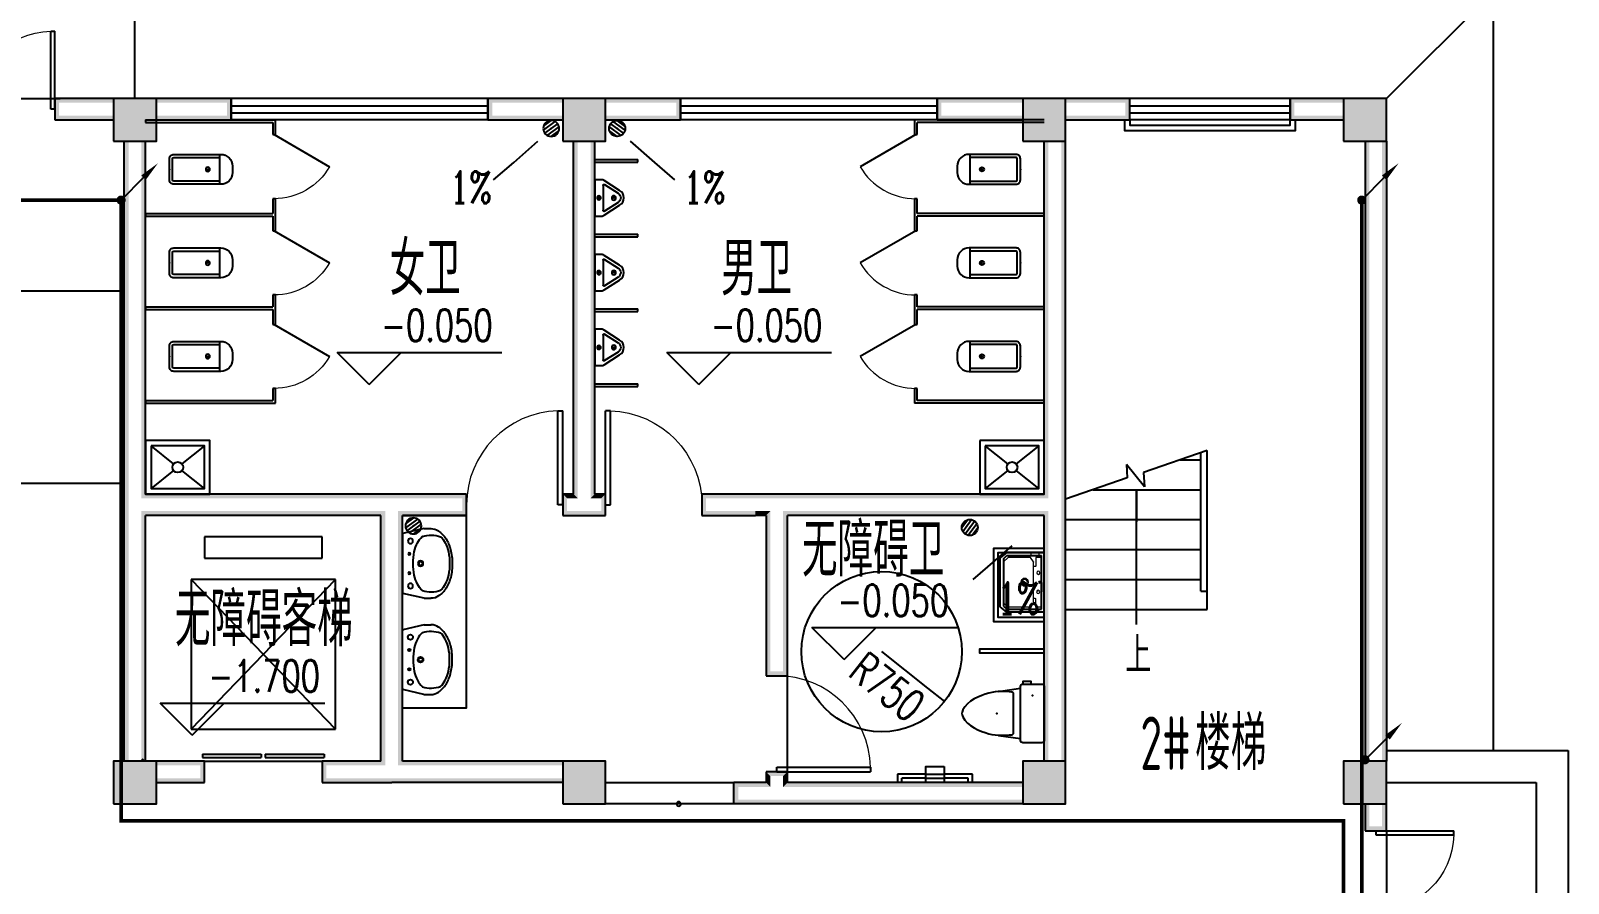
# Model space of a CAD drawing. Extents: x 6250600 to 6678662, y -692028 to -290561.
# Drawn here: x 6572028 to 6586403, y -395909 to -387932 of the extents above; entities that cross this region are included whole.
import ezdxf

# ---------------------------------------------------------------- set-up
doc = ezdxf.new("R2010")
doc.units = 0
doc.header["$LTSCALE"] = 1000
doc.header["$MEASUREMENT"] = 0
doc.layers.get('0').update_dxf_attribs({"linetype": 'CONTINUOUS'})
for name, color, linetype in [('LWIRE', 4, 'CONTINUOUS'), ('PUB_HATCH', 8, 'CONTINUOUS'), ('WIRE-消防', 5, 'CONTINUOUS'), ('建筑底图', 251, 'CONTINUOUS'), ('排水', 221, 'CONTINUOUS')]:
    doc.layers.add(name, color=color, linetype=linetype)
doc.styles.add('_TCH_AXIS', font='COMPLEX', dxfattribs={"bigfont": 'GBCBIG'})
doc.styles.add('_TCH_DIM', font='SIMPLEX', dxfattribs={"bigfont": 'GBCBIG'})
doc.styles.add('schuco', font='sceie.shx', dxfattribs={"width": 0.7, "bigfont": 'sceic.shx'})
doc.styles.get("Standard").update_dxf_attribs({"font": 'GBENOR', "bigfont": 'GBCBIG'})

# ---------------------------------------------------------------- blocks, each defined once
blk = doc.blocks.new('$TelecSys$00000079')
for p, q in [((0.7, 0.7), (0, 0)), ((0.104, 0.104), (0.104, 0.104)), ((-0.104, -0.104), (-0.104, -0.104))]:
    blk.add_line(p, q)
at = {"const_width": 0.142}
blk.add_lwpolyline([(-0.071, 0, 1), (0.071, 0, 1)], format="xyb", close=True, dxfattribs=at)
blk.add_solid([(0.63, 0.77), (0.77, 0.63), (1.15, 1.15)])
at = {"width": 0.8, "flags": 9}
blk.add_attdef('A', (0, 0), '', height=0.00002, dxfattribs=at)
blk = doc.blocks.new('_LV12')
for p, q in [((-250, -50), (-39, -219)), ((39, -219), (250, -50)), ((-250, -450), (-39, -281)), ((39, -281), (250, -450))]:
    blk.add_line(p, q)
for points in [[(300, -500), (300, 0), (-300, 0), (-300, -500)], [(250, -450), (250, -50), (-250, -50), (-250, -450)]]:
    blk.add_lwpolyline(points, close=True)
blk.add_circle((0, -250), 50)
blk = doc.blocks.new('$plan$00000344')
for p, q in [((-280, -10), (-280, 0)), ((280, 0), (280, -10)), ((-251, -189), (-251, -186)), ((-248, -183), (-250, -185))]:
    blk.add_line(p, q)
for points in [[(-280, 0), (280, 0)], [(-326, -200), (-280, -5)], [(326, -204), (280, -5)]]:
    blk.add_lwpolyline(points)
for points in [[(253, -188, 0.098208), (193, -141, 0.066287), (110, -111, 0.052428), (0, -100, 0.052428), (-110, -111, 0.066287), (-193, -141, 0.093876), (-251, -186, 0.171377)], [(-326, -200, 0.008223), (-326, -204, 0.149285)], [(-326, -266, 0.149285), (-304, -337, 0.107079), (-231, -408, 0.075625), (-131, -450, 0.062436), (-1, -467, 0.062436), (130, -452, 0.075625), (230, -410, 0.107079), (304, -339, 0.149285), (326, -268, 0.005205), (326, -266, 0.086596)], [(-250, -358, 0.091341), (-193, -401, 0.066287), (-110, -431, 0.052428), (0, -442, 0.052428), (110, -431, 0.066287), (193, -401, 0.091756), (250, -358, 0.171377)]]:
    blk.add_lwpolyline(points, format="xyb")
at = {"flags": 128}
for points in [[(-326, -204), (-326, -268)], [(326, -204), (326, -268)]]:
    blk.add_lwpolyline(points, dxfattribs=at)
for points in [[(-253, -188, 0.172546), (-250, -358, 0.726395)], [(253, -188, -0.172546), (250, -358, -0.726395)]]:
    blk.add_lwpolyline(points, format="xyb", dxfattribs=at)
for centre, radius in [((-210, -75), 24), ((-210, -75), 24), ((-210, -75), 24), ((-90, -65), 10), ((90, -65), 10), ((210, -75), 24), ((0, -170), 25)]:
    blk.add_circle(centre, radius)
at = {"lineweight": 13}
blk.add_circle((0, -170), 15, dxfattribs=at)
blk.add_arc((-250, -186), 1, 131.3224, 180)
blk = doc.blocks.new('$lvtry$00000171')
at = {"layer": '排水'}
for p, q in [((-74, 11), (-11, 74)), ((-70, -27), (27, 70)), ((-53, -53), (53, 53)), ((-27, -70), (70, 27)), ((11, -74), (74, -11))]:
    blk.add_line(p, q, dxfattribs=at)
blk.add_circle((0, 0), 75, dxfattribs=at)
blk.add_point((0, 0), dxfattribs=at)
blk = doc.blocks.new('$lvtry$00000200')
at = {"color": 0}
for p, q in [((-110, -40), (-110, -470)), ((100, -30), (-100, -30)), ((110, -470), (110, -40))]:
    blk.add_line(p, q, dxfattribs=at)
blk.add_lwpolyline([(100, 0), (-100, 0, 0.414214), (-140, -40), (-140, -480, 0.414214), (-30, -590), (30, -590, 0.414214), (140, -480), (140, -40, 0.414214)], format="xyb", close=True, dxfattribs=at)
blk.add_lwpolyline([(140, -470), (-140, -470)], dxfattribs=at)
blk.add_circle((0, -359), 20, dxfattribs=at)
for centre, start, end in [((-100, -40), 90, 180), ((100, -40), 0, 90)]:
    blk.add_arc(centre, 10, start, end, dxfattribs=at)
for p in [(0, 0), (0, -359)]:
    blk.add_point(p, dxfattribs=at)
blk = doc.blocks.new('$TCHSYS$APDOOR2D')
blk.add_line((0.5, 0), (0, 0.866))
at = {"lineweight": 13}
blk.add_arc((0.5, 0), 1, 120, 180, dxfattribs=at)
blk = doc.blocks.new('$lvtry$00000221')
at = {"color": 0}
for p, q in [((-124, -91), (-43, -216)), ((-116, -76), (116, -76)), ((43, -216), (124, -91))]:
    blk.add_line(p, q, dxfattribs=at)
blk.add_lwpolyline([(69, -231, -0.57735), (-69, -231), (-162, -88, -0.145378), (-170, -61), (-170, 0), (170, 0), (170, -61, -0.145378), (162, -88)], format="xyb", close=True, dxfattribs=at)
for centre, radius in [((0, -38), 17.7), ((0, -177), 20)]:
    blk.add_circle(centre, radius, dxfattribs=at)
for centre, radius, start, end in [((-116, -86), 10, 90, 213.0863), ((116, -86), 10, 326.9137, 90), ((0, -191), 50, 210, 330)]:
    blk.add_arc(centre, radius, start, end, dxfattribs=at)
for p in [(0, -38), (0, -177)]:
    blk.add_point(p, dxfattribs=at)
blk = doc.blocks.new('$lvtry$00000054')
at = {"lineweight": 13}
for p, q in [((-279, -123), (-251, -123)), ((-278, -51), (-251, -51)), ((-232, -26), (-232, -79)), ((-232, -79), (-155, -79)), ((-191, -100), (-232, -127)), ((-232, -127), (-232, -335)), ((-191, -100), (189, -100)), ((-150, -84), (-150, -100)), ((148, -84), (148, -100)), ((232, -79), (153, -79)), ((192, -101), (232, -127)), ((232, -26), (232, -79)), ((232, -127), (232, -335)), ((279, -51), (252, -51)), ((280, -123), (252, -123)), ((-232, -335), (-191, -381)), ((232, -335), (191, -381))]:
    blk.add_line(p, q, dxfattribs=at)
for p, q in [((-251, -349), (-251, -26)), ((-251, -26), (251, -26)), ((-90, -26), (90, -26)), ((0, -26), (-90, -26)), ((251, -349), (251, -26)), ((-222, -381), (-251, -349)), ((221, -381), (-222, -381)), ((221, -381), (251, -349))]:
    blk.add_line(p, q)
for points in [[(-280, 0), (280, 0)], [(-280, 0), (-280, -350)], [(280, 0), (280, -350)], [(-280, -350), (-230, -410)], [(-230, -410), (230, -410)], [(280, -350), (230, -410)]]:
    blk.add_lwpolyline(points)
for centre, radius in [((-89, -56), 15), ((1, -44), 8), ((90, -54), 15), ((1, -182), 24.9)]:
    blk.add_circle(centre, radius, dxfattribs=at)
blk.add_circle((1, -182), 33.1)
for centre, start, end in [((-155, -84), 0, 90), ((153, -84), 90, 180), ((189, -105), 57.2444, 90)]:
    blk.add_arc(centre, 5, start, end, dxfattribs=at)
blk = doc.blocks.new('$lvtry$00000206')
blk.add_line((-194, -428, 0), (-224, -220, 0))
at = {"elevation": 0}
blk.add_lwpolyline([(-264, -120), (-286, -120), (-286, -200), (-264, -200)], close=True, dxfattribs=at)
for points in [[(-242, -220, -0.414214), (-264, -198), (-264, -22, -0.414214), (-242, 0), (264, 0, -0.414214), (286, -22), (286, -198, -0.414214), (264, -220)], [(192, -286), (-170, -286, 0.39219), (-189, -305), (-191, -326), (-193, -363), (-194, -398), (-193, -429), (-190, -459), (-185, -488), (-178, -518), (-169, -550), (-157, -584), (-142, -619), (-124, -654), (-103, -687), (-79, -717), (-52, -741), (-22, -760), (-1, -767, 0.15433), (23, -767), (44, -760), (74, -741), (101, -717), (125, -687), (146, -654), (164, -619), (179, -584), (191, -550), (201, -518), (208, -488), (212, -459), (215, -429), (216, -398), (215, -363), (213, -326), (212, -305, 0.39219)]]:
    blk.add_lwpolyline(points, format="xyb", close=True, dxfattribs=at)
blk.add_lwpolyline([(217, -428), (246, -220)], dxfattribs=at)
for p in [(-155, -109, 0), (12, -443, 0)]:
    blk.add_point(p)
blk = doc.blocks.new('$TCHSYS$LDOR22D')
for p, q in [((-0.517, 0.833), (-0.017, 0.833)), ((-0.517, 0.833), (-0.517, 0.667)), ((-0.017, 0.833), (-0.017, 0.667)), ((0.017, 0.833), (0.017, 0.667)), ((0.017, 0.833), (0.517, 0.833)), ((0.517, 0.833), (0.517, 0.667)), ((-0.517, 0.667), (-0.017, 0.667)), ((0.017, 0.667), (0.517, 0.667)), ((-0.5, 0.5), (0.5, 0.5))]:
    blk.add_line(p, q)
blk = doc.blocks.new('_FZH')
blk.add_lwpolyline([(-0.5, -0.5), (0.5, -0.5), (0.5, 0.5), (-0.5, 0.5)], close=True)
at = {"layer": 'PUB_HATCH'}
blk.add_solid([(-0.5, -0.5), (0.5, -0.5), (-0.5, 0.5), (0.5, 0.5)], dxfattribs=at)
blk = doc.blocks.new('$DorLib2D$00000002')
for p, q in [((-0.5, 0), (-0.5, 0.4875)), ((-0.475, 0.4875), (-0.5, 0.4875)), ((-0.475, 0), (-0.475, 0.4875)), ((0.475, 0), (0.475, 0.4875)), ((0.475, 0.4875), (0.5, 0.4875)), ((0.5, 0), (0.5, 0.4875)), ((-0.5, 0), (-0.475, 0)), ((0.5, 0), (0.475, 0))]:
    blk.add_line(p, q)
at = {"lineweight": 13}
for centre, start, end in [((-0.4875, 0), 0, 88.53072), ((0.4875, 0), 91.46928, 180)]:
    blk.add_arc(centre, 0.4875, start, end, dxfattribs=at)
blk = doc.blocks.new('$DorLib2D$00000001')
for p, q in [((0.45, 0.975), (0.5, 0.975)), ((0.45, 0), (0.45, 0.975)), ((0.5, 0), (0.5, 0.975)), ((0.5, 0), (0.45, 0))]:
    blk.add_line(p, q)
at = {"lineweight": 13}
blk.add_arc((0.475, 0), 0.975, 91.4693, 180, dxfattribs=at)
blk = doc.blocks.new('$WINLIB2D$00000001')
at = {"color": 0}
for points in [[(-0.5, 0.5), (-0.5, -0.5)], [(-0.5, 0.5), (0.5, 0.5)], [(0.5, -0.5), (0.5, 0.5)], [(0.5, 0.1667), (-0.5, 0.1667)], [(0.5, -0.1667), (-0.5, -0.1667)], [(-0.5, -0.5), (0.5, -0.5)]]:
    blk.add_lwpolyline(points, dxfattribs=at)
blk = doc.blocks.new('$TCHSYS$WIN2D')
for p, q in [((-0.5, 0.5), (0.5, 0.5)), ((-0.5, 0.5), (-0.5, -0.5)), ((0.5, 0.5), (0.5, -0.5)), ((0.5, 0.1667), (-0.5, 0.1667)), ((0.5, -0.1667), (-0.5, -0.1667)), ((-0.5, -0.5), (0.5, -0.5))]:
    blk.add_line(p, q)

msp = doc.modelspace()

# ---------------------------------------------------------------- hatches: boundary and pattern name
at = {"layer": '建筑底图'}
for points in [[(6572802.6, -388606.4), (6572802.6, -388566.4), (6572252.6, -388566.4), (6572292.6, -388606.4)], [(6572252.6, -388566.4), (6572252.6, -388766.4), (6572292.6, -388726.4), (6572292.6, -388606.4)], [(6573202.6, -388566.4), (6572802.6, -388566.4), (6572842.6, -388606.4), (6573162.6, -388606.4)], [(6572802.6, -388566.4), (6572802.6, -388966.4), (6572842.6, -388926.4), (6572842.6, -388606.4)], [(6573202.6, -388966.4), (6573202.6, -388566.4), (6573162.6, -388606.4), (6573162.6, -388926.4)], [(6573202.6, -388566.4), (6573202.6, -388606.4), (6573862.6, -388606.4), (6573902.6, -388566.4)], [(6573902.6, -388766.4), (6573902.6, -388566.4), (6573862.6, -388606.4), (6573862.6, -388726.4)], [(6577002.6, -388606.4), (6577002.6, -388566.4), (6576302.6, -388566.4), (6576342.6, -388606.4)], [(6576302.6, -388566.4), (6576302.6, -388766.4), (6576342.6, -388726.4), (6576342.6, -388606.4)], [(6577402.6, -388566.4), (6577002.6, -388566.4), (6577042.6, -388606.4), (6577362.6, -388606.4)], [(6577002.6, -388566.4), (6577002.6, -388966.4), (6577042.6, -388926.4), (6577042.6, -388606.4)], [(6577402.6, -388966.4), (6577402.6, -388566.4), (6577362.6, -388606.4), (6577362.6, -388926.4)], [(6577402.6, -388566.4), (6577402.6, -388606.4), (6578062.6, -388606.4), (6578102.6, -388566.4)], [(6578102.6, -388766.4), (6578102.6, -388566.4), (6578062.6, -388606.4), (6578062.6, -388726.4)], [(6581302.6, -388606.4), (6581302.6, -388566.4), (6580502.6, -388566.4), (6580542.6, -388606.4)], [(6580502.6, -388566.4), (6580502.6, -388766.4), (6580542.6, -388726.4), (6580542.6, -388606.4)], [(6581702.6, -388566.4), (6581302.6, -388566.4), (6581342.6, -388606.4), (6581662.6, -388606.4)], [(6581302.6, -388566.4), (6581302.6, -388966.4), (6581342.6, -388926.4), (6581342.6, -388606.4)], [(6581702.6, -388966.4), (6581702.6, -388566.4), (6581662.6, -388606.4), (6581662.6, -388926.4)], [(6581702.6, -388566.4), (6581702.6, -388606.4), (6582262.6, -388606.4), (6582302.6, -388566.4)], [(6582302.6, -388766.4), (6582302.6, -388566.4), (6582262.6, -388606.4), (6582262.6, -388726.4)], [(6584302.6, -388606.4), (6584302.6, -388566.4), (6583802.6, -388566.4), (6583842.6, -388606.4)], [(6583802.6, -388566.4), (6583802.6, -388766.4), (6583842.6, -388726.4), (6583842.6, -388606.4)], [(6584702.6, -388566.4), (6584302.6, -388566.4), (6584342.6, -388606.4), (6584662.6, -388606.4)], [(6584302.6, -388566.4), (6584302.6, -388966.4), (6584342.6, -388926.4), (6584342.6, -388606.4)], [(6584702.6, -388966.4), (6584702.6, -388566.4), (6584662.6, -388606.4), (6584662.6, -388926.4)], [(6572802.6, -388766.4), (6572802.6, -388726.4), (6572292.6, -388726.4), (6572252.6, -388766.4)], [(6573202.6, -388726.4), (6573202.6, -388766.4), (6573902.6, -388766.4), (6573862.6, -388726.4)], [(6577002.6, -388766.4), (6577002.6, -388726.4), (6576342.6, -388726.4), (6576302.6, -388766.4)], [(6577402.6, -388726.4), (6577402.6, -388766.4), (6578102.6, -388766.4), (6578062.6, -388726.4)], [(6581302.6, -388766.4), (6581302.6, -388726.4), (6580542.6, -388726.4), (6580502.6, -388766.4)], [(6581702.6, -388726.4), (6581702.6, -388766.4), (6582302.6, -388766.4), (6582262.6, -388726.4)], [(6584302.6, -388766.4), (6584302.6, -388726.4), (6583842.6, -388726.4), (6583802.6, -388766.4)], [(6572802.6, -388966.4), (6573202.6, -388966.4), (6573162.6, -388926.4), (6572842.6, -388926.4)], [(6572942.6, -388966.4), (6572902.6, -388966.4), (6572902.6, -392366.4), (6572942.6, -392366.4)], [(6573102.6, -388966.4), (6573062.6, -388966.4), (6573062.6, -392306.4), (6573102.6, -392266.4)], [(6577002.6, -388966.4), (6577402.6, -388966.4), (6577362.6, -388926.4), (6577042.6, -388926.4)], [(6577142.6, -388966.4), (6577102.6, -388966.4), (6577102.6, -392266.4), (6577142.6, -392306.4)], [(6577302.6, -388966.4), (6577262.6, -388966.4), (6577262.6, -392306.4), (6577302.6, -392266.4)], [(6581302.6, -388966.4), (6581702.6, -388966.4), (6581662.6, -388926.4), (6581342.6, -388926.4)], [(6581542.6, -388966.4), (6581502.6, -388966.4), (6581502.6, -392266.4), (6581542.6, -392306.4)], [(6581702.6, -388966.4), (6581662.6, -388966.4), (6581662.6, -392366.4), (6581702.6, -392366.4)], [(6584302.6, -388966.4), (6584702.6, -388966.4), (6584662.6, -388926.4), (6584342.6, -388926.4)], [(6584502.6, -394766.4), (6584542.6, -394766.4), (6584542.6, -388966.4), (6584502.6, -388966.4)], [(6584662.6, -394766.4), (6584702.6, -394766.4), (6584702.6, -388966.4), (6584662.6, -388966.4)], [(6575102.6, -392266.4), (6573102.6, -392266.4), (6573062.6, -392306.4), (6575102.6, -392306.4)], [(6575402.6, -392266.4), (6575102.6, -392266.4), (6575102.6, -392306.4), (6575402.6, -392306.4)], [(6576102.6, -392266.4), (6575402.6, -392266.4), (6575402.6, -392306.4), (6576062.6, -392306.4)], [(6576102.6, -392466.4), (6576102.6, -392266.4), (6576062.6, -392306.4), (6576062.6, -392426.4)], [(6577102.6, -392266.4), (6577002.6, -392266.4), (6577042.6, -392306.4), (6577142.6, -392306.4)], [(6577002.6, -392266.4), (6577002.6, -392466.4), (6577042.6, -392426.4), (6577042.6, -392306.4)], [(6577402.6, -392266.4), (6577302.6, -392266.4), (6577262.6, -392306.4), (6577362.6, -392306.4)], [(6577402.6, -392466.4), (6577402.6, -392266.4), (6577362.6, -392306.4), (6577362.6, -392426.4)], [(6578802.6, -392266.4), (6578302.6, -392266.4), (6578342.6, -392306.4), (6578802.6, -392306.4)], [(6578302.6, -392266.4), (6578302.6, -392466.4), (6578342.6, -392426.4), (6578342.6, -392306.4)], [(6579002.6, -392266.4), (6578802.6, -392266.4), (6578802.6, -392306.4), (6579002.6, -392306.4)], [(6581502.6, -392266.4), (6579002.6, -392266.4), (6579002.6, -392306.4), (6581542.6, -392306.4)], [(6572902.6, -394766.4), (6572942.6, -394766.4), (6572942.6, -392366.4), (6572902.6, -392366.4)], [(6581662.6, -394766.4), (6581702.6, -394766.4), (6581702.6, -392366.4), (6581662.6, -392366.4)], [(6575102.6, -392466.4), (6573102.6, -392466.4), (6573062.6, -392426.4), (6575102.6, -392426.4)], [(6573062.6, -394766.4), (6573102.6, -394766.4), (6573102.6, -392466.4), (6573062.6, -392426.4)], [(6575302.6, -392466.4), (6575102.6, -392466.4), (6575102.6, -392426.4), (6575342.6, -392426.4)], [(6575302.6, -394766.4), (6575302.6, -392466.4), (6575342.6, -392426.4), (6575342.6, -394806.4)], [(6575502.6, -394766.4), (6575502.6, -392466.4), (6575462.6, -392426.4), (6575462.6, -394806.4)], [(6575502.6, -392466.4), (6576102.6, -392466.4), (6576062.6, -392426.4), (6575462.6, -392426.4)], [(6577002.6, -392466.4), (6577202.6, -392466.4), (6577202.6, -392426.4), (6577042.6, -392426.4)], [(6577202.6, -392466.4), (6577402.6, -392466.4), (6577362.6, -392426.4), (6577202.6, -392426.4)], [(6578302.6, -392466.4), (6578802.6, -392466.4), (6578802.6, -392426.4), (6578342.6, -392426.4)], [(6578902.6, -392466.4), (6578802.6, -392466.4), (6578802.6, -392426.4), (6578942.6, -392426.4)], [(6578902.6, -392466.4), (6578902.6, -393966.4), (6578942.6, -393926.4), (6578942.6, -392426.4)], [(6579102.6, -393966.4), (6579102.6, -392466.4), (6579062.6, -392426.4), (6579062.6, -393926.4)], [(6581502.6, -392466.4), (6579102.6, -392466.4), (6579062.6, -392426.4), (6581542.6, -392426.4)], [(6581502.6, -394766.4), (6581542.6, -394766.4), (6581542.6, -392426.4), (6581502.6, -392466.4)], [(6578902.6, -393966.4), (6579102.6, -393966.4), (6579062.6, -393926.4), (6578942.6, -393926.4)], [(6573202.6, -394766.4), (6572802.6, -394766.4), (6572842.6, -394806.4), (6573162.6, -394806.4)], [(6572802.6, -394766.4), (6572802.6, -395166.4), (6572842.6, -395126.4), (6572842.6, -394806.4)], [(6573046, -394766.4), (6573102.6, -394766.4), (6573074.3, -394738.1)], [(6573202.6, -395166.4), (6573202.6, -394766.4), (6573162.6, -394806.4), (6573162.6, -395126.4)], [(6573202.6, -394766.4), (6573202.6, -394806.4), (6573612.6, -394806.4), (6573652.6, -394766.4)], [(6573652.6, -394966.4), (6573652.6, -394766.4), (6573612.6, -394806.4), (6573612.6, -394926.4)], [(6575302.6, -394766.4), (6574752.6, -394766.4), (6574792.6, -394806.4), (6575342.6, -394806.4)], [(6574752.6, -394766.4), (6574752.6, -394966.4), (6574792.6, -394926.4), (6574792.6, -394806.4)], [(6577002.6, -394806.4), (6577002.6, -394766.4), (6575502.6, -394766.4), (6575462.6, -394806.4)], [(6577402.6, -394766.4), (6577002.6, -394766.4), (6577042.6, -394806.4), (6577362.6, -394806.4)], [(6577002.6, -394766.4), (6577002.6, -395166.4), (6577042.6, -395126.4), (6577042.6, -394806.4)], [(6577402.6, -395166.4), (6577402.6, -394766.4), (6577362.6, -394806.4), (6577362.6, -395126.4)], [(6581702.6, -394766.4), (6581302.6, -394766.4), (6581342.6, -394806.4), (6581662.6, -394806.4)], [(6581302.6, -394766.4), (6581302.6, -395166.4), (6581342.6, -395126.4), (6581342.6, -394806.4)], [(6581702.6, -395166.4), (6581702.6, -394766.4), (6581662.6, -394806.4), (6581662.6, -395126.4)], [(6584702.6, -394766.4), (6584302.6, -394766.4), (6584342.6, -394806.4), (6584662.6, -394806.4)], [(6584302.6, -394766.4), (6584302.6, -395166.4), (6584342.6, -395126.4), (6584342.6, -394806.4)], [(6584702.6, -395166.4), (6584702.6, -394766.4), (6584662.6, -394806.4), (6584662.6, -395126.4)], [(6573202.6, -394926.4), (6573202.6, -394966.4), (6573652.6, -394966.4), (6573612.6, -394926.4)], [(6574752.6, -394966.4), (6575402.6, -394966.4), (6575402.6, -394926.4), (6574792.6, -394926.4)], [(6577002.6, -394966.4), (6577002.6, -394926.4), (6575402.6, -394926.4), (6575402.6, -394966.4)], [(6578902.6, -394966.4), (6578602.6, -394966.4), (6578602.6, -395006.4), (6578942.6, -395006.4)], [(6578602.6, -395166.4), (6578602.6, -394966.4), (6578642.6, -394966.4), (6578642.6, -395166.4)], [(6579102.6, -394866.4), (6578902.6, -394866.4), (6578942.6, -394906.4), (6579062.6, -394906.4)], [(6578902.6, -394866.4), (6578902.6, -394966.4), (6578942.6, -395006.4), (6578942.6, -394906.4)], [(6579102.6, -394966.4), (6579102.6, -394866.4), (6579062.6, -394906.4), (6579062.6, -395006.4)], [(6581302.6, -395006.4), (6581302.6, -394966.4), (6579102.6, -394966.4), (6579062.6, -395006.4)], [(6572802.6, -395166.4), (6573202.6, -395166.4), (6573162.6, -395126.4), (6572842.6, -395126.4)], [(6577002.6, -395166.4), (6577402.6, -395166.4), (6577362.6, -395126.4), (6577042.6, -395126.4)], [(6579002.6, -395166.4), (6578602.6, -395166.4), (6578602.6, -395126.4), (6579002.6, -395126.4)], [(6581302.6, -395166.4), (6581302.6, -395126.4), (6579002.6, -395126.4), (6579002.6, -395166.4)], [(6581302.6, -395166.4), (6581702.6, -395166.4), (6581662.6, -395126.4), (6581342.6, -395126.4)], [(6584302.6, -395166.4), (6584702.6, -395166.4), (6584662.6, -395126.4), (6584342.6, -395126.4)], [(6584542.6, -395166.4), (6584502.6, -395166.4), (6584502.6, -395416.4), (6584542.6, -395376.4)], [(6584702.6, -395166.4), (6584662.6, -395166.4), (6584662.6, -395376.4), (6584702.6, -395416.4)], [(6584502.6, -395416.4), (6584702.6, -395416.4), (6584662.6, -395376.4), (6584542.6, -395376.4)]]:
    msp.add_hatch(color=256, dxfattribs=at).paths.add_polyline_path(points)

# ---------------------------------------------------------------- linework, layer by layer
at = {"layer": 'WIRE-消防', "color": 5, "linetype": 'Continuous', "const_width": 35}
for points in [[(6572902.6, -389516.4), (6571652.6, -389516.4)], [(6572872.8, -389537.8), (6572872.8, -395324.2), (6584300.9, -395324.2), (6584300.9, -398366.3), (6583602.2, -398366.3)], [(6583602.2, -398453.7), (6584471.8, -398453.7), (6584471.8, -389537.8)]]:
    msp.add_lwpolyline(points, dxfattribs=at)
at = {"layer": '建筑底图'}
for p, q in [((6573002.6, -388566.4), (6573002.6, -387166.4)), ((6584702.6, -388566.4), (6585702.6, -387566.4)), ((6570802.6, -388566.4), (6572302.6, -388566.4)), ((6572802.6, -388566.4), (6572252.6, -388566.4)), ((6572252.6, -388566.4), (6572252.6, -388766.4)), ((6573902.6, -388566.4), (6573202.6, -388566.4)), ((6573902.6, -388766.4), (6573902.6, -388566.4)), ((6577002.6, -388566.4), (6576302.6, -388566.4)), ((6576302.6, -388566.4), (6576302.6, -388766.4)), ((6578102.6, -388566.4), (6577402.6, -388566.4)), ((6578102.6, -388766.4), (6578102.6, -388566.4)), ((6581302.6, -388566.4), (6580502.6, -388566.4)), ((6580502.6, -388566.4), (6580502.6, -388766.4)), ((6582302.6, -388566.4), (6581702.6, -388566.4)), ((6582302.6, -388766.4), (6582302.6, -388566.4)), ((6584302.6, -388566.4), (6583802.6, -388566.4)), ((6583802.6, -388566.4), (6583802.6, -388766.4)), ((6572252.6, -388766.4), (6572802.6, -388766.4)), ((6573102.6, -388766.4), (6573102.6, -388791.4)), ((6573102.6, -388766.4), (6574315.1, -388766.4)), ((6573102.6, -388791.4), (6574290.1, -388791.4)), ((6573202.6, -388766.4), (6573902.6, -388766.4)), ((6574290.1, -388791.4), (6574290.1, -388903.9)), ((6574315.1, -388903.9), (6574315.1, -388766.4)), ((6576302.6, -388766.4), (6577002.6, -388766.4)), ((6577402.6, -388766.4), (6578102.6, -388766.4)), ((6581502.6, -388766.4), (6580290.1, -388766.4)), ((6580290.1, -388766.4), (6580290.1, -388903.9)), ((6581502.6, -388791.4), (6580315.1, -388791.4)), ((6580315.1, -388903.9), (6580315.1, -388791.4)), ((6580502.6, -388766.4), (6581302.6, -388766.4)), ((6581702.6, -388766.4), (6582302.6, -388766.4)), ((6583802.6, -388766.4), (6584302.6, -388766.4)), ((6572902.6, -392366.4), (6572902.6, -388966.4)), ((6573102.6, -392266.4), (6573102.6, -388966.4)), ((6574290.1, -388903.9), (6574315.1, -388903.9)), ((6577102.6, -392266.4), (6577102.6, -388966.4)), ((6577302.6, -392266.4), (6577302.6, -388966.4)), ((6580290.1, -388903.9), (6580315.1, -388903.9)), ((6581502.6, -392266.4), (6581502.6, -388966.4)), ((6581702.6, -392366.4), (6581702.6, -388966.4)), ((6584502.6, -388966.4), (6584502.6, -394766.4)), ((6584702.6, -388966.4), (6584702.6, -394766.4)), ((6577302.6, -389160.8), (6577302.6, -389135.8)), ((6577302.6, -389135.8), (6577702.6, -389135.8)), ((6577302.6, -389160.8), (6577702.6, -389160.8)), ((6577702.6, -389160.8), (6577702.6, -389135.8)), ((6574290.1, -389503.9), (6574290.1, -389641.4)), ((6574315.1, -389503.9), (6574290.1, -389503.9)), ((6574315.1, -389653.9), (6574315.1, -389503.9)), ((6580290.1, -389503.9), (6580290.1, -389653.9)), ((6580315.1, -389503.9), (6580290.1, -389503.9)), ((6580315.1, -389641.4), (6580315.1, -389503.9)), ((6573102.6, -389641.4), (6573102.6, -389666.4)), ((6573102.6, -389641.4), (6574290.1, -389641.4)), ((6573102.6, -389666.4), (6574290.1, -389666.4)), ((6574290.1, -389666.4), (6574290.1, -389803.9)), ((6574315.1, -389803.9), (6574315.1, -389653.9)), ((6580290.1, -389653.9), (6580290.1, -389803.9)), ((6581502.6, -389641.4), (6580315.1, -389641.4)), ((6580315.1, -389803.9), (6580315.1, -389666.4)), ((6581502.6, -389666.4), (6580315.1, -389666.4)), ((6581502.6, -389666.4), (6581502.6, -389641.4)), ((6574290.1, -389803.9), (6574315.1, -389803.9)), ((6580290.1, -389803.9), (6580315.1, -389803.9)), ((6577302.6, -389860.3), (6577302.6, -389835.3)), ((6577302.6, -389835.3), (6577702.6, -389835.3)), ((6577302.6, -389860.3), (6577702.6, -389860.3)), ((6577702.6, -389860.3), (6577702.6, -389835.3)), ((6570102.6, -390366.4), (6572902.6, -390366.4)), ((6574290.1, -390403.9), (6574290.1, -390516.4)), ((6574315.1, -390403.9), (6574290.1, -390403.9)), ((6574315.1, -390528.9), (6574315.1, -390403.9)), ((6580290.1, -390403.9), (6580290.1, -390528.9)), ((6580315.1, -390403.9), (6580290.1, -390403.9)), ((6580315.1, -390516.4), (6580315.1, -390403.9)), ((6573102.6, -390516.4), (6573102.6, -390541.4)), ((6573102.6, -390516.4), (6574290.1, -390516.4)), ((6573102.6, -390541.4), (6574290.1, -390541.4)), ((6574290.1, -390541.4), (6574290.1, -390678.9)), ((6574315.1, -390678.9), (6574315.1, -390528.9)), ((6577302.6, -390559.7), (6577302.6, -390534.7)), ((6577302.6, -390534.7), (6577702.6, -390534.7)), ((6577702.6, -390559.7), (6577702.6, -390534.7)), ((6580290.1, -390528.9), (6580290.1, -390678.9)), ((6581502.6, -390516.4), (6580315.1, -390516.4)), ((6580315.1, -390678.9), (6580315.1, -390541.4)), ((6581502.6, -390541.4), (6580315.1, -390541.4)), ((6581502.6, -390541.4), (6581502.6, -390516.4)), ((6574290.1, -390678.9), (6574315.1, -390678.9)), ((6577302.6, -390559.7), (6577702.6, -390559.7)), ((6580290.1, -390678.9), (6580315.1, -390678.9)), ((6575192.1, -391241.7), (6574892.1, -390941.7)), ((6574892.1, -390941.7), (6576432.4, -390941.7)), ((6575192.1, -391241.7), (6575492.1, -390941.7)), ((6578274.1, -391241.7), (6577974.1, -390941.7)), ((6577974.1, -390941.7), (6579514.3, -390941.7)), ((6578274.1, -391241.7), (6578574.1, -390941.7)), ((6577302.6, -391259.2), (6577302.6, -391234.2)), ((6577302.6, -391234.2), (6577702.6, -391234.2)), ((6577302.6, -391259.2), (6577702.6, -391259.2)), ((6577702.6, -391259.2), (6577702.6, -391234.2)), ((6573102.6, -391391.4), (6573102.6, -391416.4)), ((6573102.6, -391391.4), (6574290.1, -391391.4)), ((6574290.1, -391278.9), (6574290.1, -391391.4)), ((6574315.1, -391278.9), (6574290.1, -391278.9)), ((6574315.1, -391416.4), (6574315.1, -391278.9)), ((6580290.1, -391278.9), (6580290.1, -391416.4)), ((6580315.1, -391278.9), (6580290.1, -391278.9)), ((6580315.1, -391391.4), (6580315.1, -391278.9)), ((6581502.6, -391391.4), (6580315.1, -391391.4)), ((6581502.6, -391416.4), (6581502.6, -391391.4)), ((6573102.6, -391416.4), (6574315.1, -391416.4)), ((6581502.6, -391416.4), (6580290.1, -391416.4)), ((6583027.6, -391859.5), (6582431.2, -392063.8)), ((6582773.8, -391946.4), (6582967.6, -391946.4)), ((6582967.6, -393176.4), (6582967.6, -391880)), ((6583027.6, -393176.4), (6583027.6, -391859.5)), ((6583027.6, -393176.4), (6583027.6, -391859.5)), ((6582280.1, -392115.5), (6581702.6, -392313.3)), ((6582440.4, -392198.4), (6582271.5, -391989.1)), ((6582271.5, -391989.1), (6582280.1, -392115.5)), ((6582431.2, -392063.8), (6582440.4, -392198.4)), ((6570102.6, -392166.4), (6572902.6, -392166.4)), ((6575102.6, -392266.4), (6573102.6, -392266.4)), ((6575402.6, -392266.4), (6575102.6, -392266.4)), ((6576102.6, -392266.4), (6575402.6, -392266.4)), ((6576102.6, -392466.4), (6576102.6, -392266.4)), ((6577102.6, -392266.4), (6577002.6, -392266.4)), ((6577002.6, -392266.4), (6577002.6, -392466.4)), ((6577402.6, -392266.4), (6577302.6, -392266.4)), ((6577402.6, -392466.4), (6577402.6, -392266.4)), ((6578802.6, -392266.4), (6578302.6, -392266.4)), ((6578302.6, -392266.4), (6578302.6, -392466.4)), ((6579002.6, -392266.4), (6578802.6, -392266.4)), ((6581502.6, -392266.4), (6579002.6, -392266.4)), ((6581956.4, -392226.4), (6582967.6, -392226.4)), ((6572902.6, -394766.4), (6572902.6, -392366.4)), ((6581702.6, -393346.4), (6581702.6, -392313.3)), ((6581702.6, -394766.4), (6581702.6, -392366.4)), ((6575102.6, -392466.4), (6573102.6, -392466.4)), ((6573102.6, -394766.4), (6573102.6, -392466.4)), ((6575302.6, -392466.4), (6575102.6, -392466.4)), ((6575302.6, -394766.4), (6575302.6, -392466.4)), ((6575502.6, -394766.4), (6575502.6, -392466.4)), ((6575502.6, -392466.4), (6576102.6, -392466.4)), ((6577002.6, -392466.4), (6577202.6, -392466.4)), ((6577202.6, -392466.4), (6577402.6, -392466.4)), ((6578302.6, -392466.4), (6578802.6, -392466.4)), ((6578902.6, -392466.4), (6578802.6, -392466.4)), ((6578902.6, -392466.4), (6578902.6, -393966.4)), ((6579102.6, -393966.4), (6579102.6, -392466.4)), ((6581502.6, -392466.4), (6579102.6, -392466.4)), ((6581502.6, -394766.4), (6581502.6, -392466.4)), ((6581702.6, -392506.4), (6582967.6, -392506.4)), ((6574752.6, -392666.4), (6573652.6, -392666.4)), ((6573652.6, -392666.4), (6573652.6, -392866.4)), ((6574752.6, -392866.4), (6574752.6, -392666.4)), ((6581702.6, -392786.4), (6582967.6, -392786.4)), ((6573652.6, -392866.4), (6574752.6, -392866.4)), ((6573527.6, -394466.4), (6574877.6, -393066.4)), ((6573527.6, -393066.4), (6574877.6, -394466.4)), ((6574877.6, -393066.4), (6573527.6, -393066.4)), ((6573527.6, -393066.4), (6573527.6, -394466.4)), ((6574877.6, -394466.4), (6574877.6, -393066.4)), ((6581702.6, -393066.4), (6582967.6, -393066.4)), ((6582967.6, -393176.4), (6583027.6, -393176.4)), ((6583027.6, -393346.4), (6583027.6, -393176.4)), ((6581702.6, -393346.4), (6583027.6, -393346.4)), ((6579632.3, -393815.6), (6579332.3, -393515.6)), ((6579332.3, -393515.6), (6580699.9, -393515.6)), ((6579632.3, -393815.6), (6579932.3, -393515.6)), ((6578902.6, -393966.4), (6579102.6, -393966.4)), ((6579102.6, -394866.4), (6579102.6, -393966.4)), ((6573538, -394523.2), (6573238, -394223.2)), ((6573238, -394223.2), (6574778.3, -394223.2)), ((6573538, -394523.2), (6573838, -394223.2)), ((6573527.6, -394466.4), (6574877.6, -394466.4)), ((6584702.6, -394666.4), (6586402.6, -394666.4)), ((6586402.6, -394666.4), (6586402.6, -397666.4)), ((6573652.6, -394766.4), (6573202.6, -394766.4)), ((6573652.6, -394966.4), (6573652.6, -394766.4)), ((6575302.6, -394766.4), (6574752.6, -394766.4)), ((6574752.6, -394766.4), (6574752.6, -394966.4)), ((6577002.6, -394766.4), (6575502.6, -394766.4)), ((6573202.6, -394966.4), (6573652.6, -394966.4)), ((6574752.6, -394966.4), (6575402.6, -394966.4)), ((6577002.6, -394966.4), (6575402.6, -394966.4)), ((6577402.6, -394966.4), (6578602.6, -394966.4)), ((6578902.6, -394966.4), (6578602.6, -394966.4)), ((6578602.6, -395166.4), (6578602.6, -394966.4)), ((6579102.6, -394866.4), (6578902.6, -394866.4)), ((6578902.6, -394866.4), (6578902.6, -394966.4)), ((6579102.6, -394966.4), (6579102.6, -394866.4)), ((6581302.6, -394966.4), (6579102.6, -394966.4)), ((6580132.2, -394886.4), (6580132.2, -394966.4)), ((6580397.2, -394886.4), (6580132.2, -394886.4)), ((6580172.2, -394966.4), (6580172.2, -394926.4)), ((6580397.2, -394926.4), (6580172.2, -394926.4)), ((6580397.2, -394886.4), (6580567.2, -394886.4)), ((6580397.2, -394926.4), (6580567.2, -394926.4)), ((6580832.2, -394886.4), (6580567.2, -394886.4)), ((6580792.2, -394926.4), (6580567.2, -394926.4)), ((6580792.2, -394966.4), (6580792.2, -394926.4)), ((6580832.2, -394966.4), (6580832.2, -394886.4)), ((6584702.6, -394966.4), (6586102.6, -394966.4)), ((6586102.6, -394966.4), (6586102.6, -397366.4)), ((6578602.6, -395166.4), (6577402.6, -395166.4)), ((6579002.6, -395166.4), (6578602.6, -395166.4)), ((6581302.6, -395166.4), (6579002.6, -395166.4)), ((6584502.6, -395166.4), (6584502.6, -395416.4)), ((6584702.6, -395416.4), (6584702.6, -395166.4)), ((6584502.6, -395416.4), (6584702.6, -395416.4)), ((6584702.6, -395416.4), (6584702.6, -396916.4))]:
    msp.add_line(p, q, dxfattribs=at)
for points in [[(6585702.6, -394666.4), (6585702.6, -387566.4), (6573002.6, -387566.4)], [(6582252.6, -388766.4), (6582252.6, -388866.4), (6583852.6, -388866.4), (6583852.6, -388766.4)], [(6582302.6, -388766.4), (6582302.6, -388816.4), (6583802.6, -388816.4), (6583802.6, -388766.4)], [(6576354.3, -389328.4), (6576543.5, -389163.5), (6576769.7, -388966.3)], [(6578050.9, -389328.4), (6577861.6, -389163.5), (6577635.5, -388966.3)], [(6582365.1, -393486.4), (6582365.1, -392226.4), (6582365.1, -392526.4)], [(6575502.6, -394266.4), (6576102.6, -394266.4), (6576102.6, -392466.4), (6575502.6, -392466.4)], [(6580840.6, -393067.6), (6580976.4, -392949.2), (6581202.7, -392752.2)], [(6581502.6, -393463.1), (6581032.6, -393463.1), (6581032.6, -392773.1), (6581502.6, -392773.1)], [(6581502.6, -393423.1), (6581072.6, -393423.1), (6581072.6, -392813.1), (6581502.6, -392813.1)], [(6579983.1, -393741.4), (6580413.5, -394083.9), (6580569.9, -394208.5)], [(6581502.6, -393754.5), (6580902.6, -393754.5), (6580902.6, -393714.5), (6581502.6, -393714.5)]]:
    msp.add_lwpolyline(points, dxfattribs=at)
msp.add_lwpolyline([(6580567.2, -394816.4), (6580567.2, -394966.4), (6580397.2, -394966.4), (6580397.2, -394816.4)], close=True, dxfattribs=at)
msp.add_lwpolyline([(6578077.8, -395148.1, 1), (6578094.1, -395184.7, 1)], format="xyb", close=True, dxfattribs=at)
msp.add_circle((6579983.1, -393741.4), 750, dxfattribs=at)

# ---------------------------------------------------------------- block references
at = {"layer": 'LWIRE', "color": 1, "xscale": 300, "yscale": 300, "zscale": 300}
for p in [(6572872.8, -389516.4), (6584471.8, -389516.4), (6584502.6, -394753.3)]:
    msp.add_blockref('$TelecSys$00000079', p, dxfattribs=at)
at = {"layer": '建筑底图'}
for name, p, xscale, yscale, zscale, rotation in [('$DorLib2D$00000002', (6571502.6, -388666.4), -1500, 1500, -1500, 3.741039478200037e-08), ('$WINLIB2D$00000001', (6575102.6, -388666.4), -2400, -199.9999987673946, -2400, 359.9999999876254), ('$WINLIB2D$00000001', (6579302.6, -388666.4), -2400, -199.9999989520293, -2400, 359.9999999647414), ('$TCHSYS$WIN2D', (6583052.6, -388666.4), -1500, -200.0000012842938, -1500, 4.073069881371794e-08), ('$TCHSYS$APDOOR2D', (6574302.6, -389203.9), -600, 600, 25, 270), ('$TCHSYS$APDOOR2D', (6580302.6, -389203.9), -600, -600, 25, 270), ('$TCHSYS$APDOOR2D', (6574302.6, -390103.9), -600, 600, 25, 270), ('$TCHSYS$APDOOR2D', (6580302.6, -390103.9), -600, -600, 25, 270), ('$TCHSYS$APDOOR2D', (6574302.6, -390978.9), -600, 600, 25, 270), ('$TCHSYS$APDOOR2D', (6580302.6, -390978.9), -600, -600, 25, 270), ('$DorLib2D$00000001', (6576552.6, -392366.4), -900, -900, -900, 180), ('$DorLib2D$00000001', (6577852.6, -392366.4), 900, -900, 900, 179.9999999721523), ('$DorLib2D$00000001', (6579002.6, -394416.4), -900, -900, -900, 89.99999972252357), ('$TCHSYS$LDOR22D', (6574202.6, -394866.4), -1100, -200.0000006614719, -1100, 180), ('$DorLib2D$00000002', (6584602.6, -396166.4), -1500, 1500, -1500, 270.0000003118053)]:
    msp.add_blockref(name, p, dxfattribs=dict(at, xscale=xscale, yscale=yscale, zscale=zscale, rotation=rotation))
at = {"layer": '建筑底图', "xscale": 400, "yscale": 400, "zscale": 400}
for p in [(6573002.6, -388766.4), (6577202.6, -388766.4), (6581502.6, -388766.4), (6584502.6, -388766.4), (6573002.6, -394966.4), (6577202.6, -394966.4), (6581502.6, -394966.4), (6584502.6, -394966.4)]:
    msp.add_blockref('_FZH', p, dxfattribs=at)
at = {"layer": '建筑底图', "yscale": -1}
for name, p, rotation in [('$lvtry$00000171', (6576894.3, -388846.3), 81.34549654432831), ('$lvtry$00000200', (6573324.7, -389228.9), 269.9999999999155), ('$lvtry$00000200', (6573324.7, -390103.9), 269.9999999999155), ('$lvtry$00000200', (6573324.7, -390978.9), 269.9999999999155), ('$lvtry$00000171', (6575606, -392565.5), 261.3454965443283), ('$plan$00000344', (6575502.6, -392916.4), 270)]:
    msp.add_blockref(name, p, dxfattribs=dict(at, rotation=rotation))
at = {"layer": '建筑底图', "xscale": -1, "yscale": -1}
for p, rotation in [((6577510.9, -388846.3), 278.6545034556717), ((6580807.6, -392579.7), 188.6545034556717)]:
    msp.add_blockref('$lvtry$00000171', p, dxfattribs=dict(at, rotation=rotation))
at = {"layer": '建筑底图'}
for name, p, rotation in [('$lvtry$00000200', (6581280.5, -389228.9), 270.0000000000845), ('$lvtry$00000200', (6581280.5, -390103.9), 270.0000000000845), ('$lvtry$00000200', (6581280.5, -390978.9), 270.0000000000845), ('_LV12', (6573402.6, -392266.4), 180), ('_LV12', (6581202.6, -392266.4), 180), ('$plan$00000344', (6575502.6, -393816.4), 90), ('$lvtry$00000206', (6581502.6, -394308.2), 269.999862862608)]:
    msp.add_blockref(name, p, dxfattribs=dict(at, rotation=rotation))
at = {"layer": '建筑底图', "xscale": -1, "rotation": 90}
for p in [(6577302.6, -389495.8), (6577302.6, -390195.3), (6577302.6, -390894.8)]:
    msp.add_blockref('$lvtry$00000221', p, dxfattribs=at)
at = {"layer": '建筑底图', "extrusion": (0, 0, -1), "zscale": -1, "rotation": 90.00000000000001}
msp.add_blockref('$lvtry$00000054', (-6581502.6, -393093.1, 0), dxfattribs=at)

# ---------------------------------------------------------------- texts
at = {"layer": '建筑底图'}
for s, height, style, width, p in [('1%', 297.5, '_TCH_AXIS', 0.705882, (6575945.2, -389546.2)), ('1%', 297.5, '_TCH_AXIS', 0.705882, (6578130, -389546.2)), ('女卫', 500, 'schuco', 0.7, (6575383.8, -390409)), ('男卫', 500, 'schuco', 0.7, (6578482.3, -390409)), ('-0.050', 297.5, '_TCH_DIM', 0.705882, (6575302.4, -390836.7)), ('-0.050', 297.5, '_TCH_DIM', 0.705882, (6578384.3, -390836.7)), ('无障碍卫', 500, 'schuco', 0.7, (6579238.7, -393039.7, 0)), ('无障碍客梯', 500, 'schuco', 0.7, (6573376.4, -393690.5)), ('-0.050', 297.5, '_TCH_DIM', 0.705882, (6579569.9, -393410.6)), ('1%', 297.5, '_TCH_AXIS', 0.705882, (6581063.8, -393391.5)), ('-1.700', 297.5, '_TCH_DIM', 0.705882, (6573688.3, -394118.2)), ('2#', 500, 'schuco', 0.7, (6582402, -394848.3)), ('楼梯', 500, 'schuco', 0.7, (6582914.5, -394848.3))]:
    msp.add_text(s, height=height, dxfattribs=dict(at, style=style, width=width)).set_placement(p)
at = {"layer": '建筑底图', "style": '_TCH_DIM'}
msp.add_text('上', height=337.6, dxfattribs=at).set_placement((6582260.8, -393941.4))
at = {"layer": '建筑底图', "style": '_TCH_DIM', "width": 0.705882}
msp.add_text('R750', height=297.5, rotation=321.48193, dxfattribs=at).set_placement((6579657.3, -393959.4))

doc.saveas('drawing.dxf')
